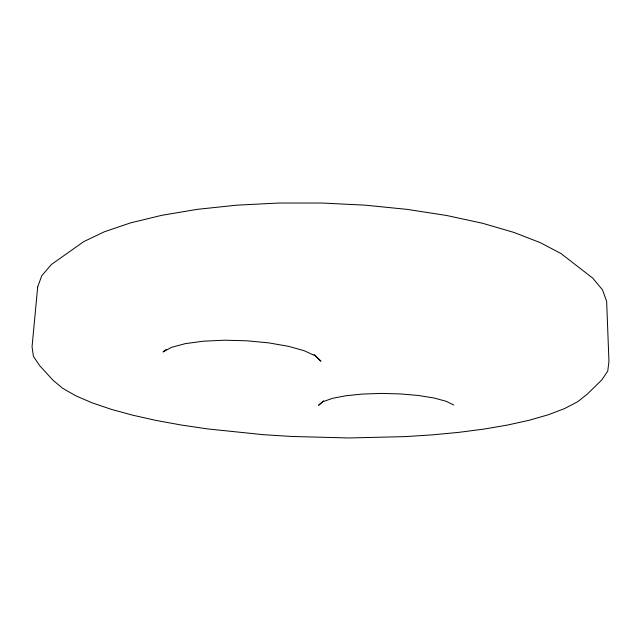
<?xml version="1.0" encoding="UTF-8"?>
<svg xmlns="http://www.w3.org/2000/svg" width="641" height="641" viewBox="0 0 641 641"><rect width="100%" height="100%" fill="white"/><g stroke="black" fill="none" stroke-linecap="round" stroke-linejoin="round"><path stroke-width="0.96" d="M323.497 400.825L318.521 405.296L323.232 401.603L332.575 398.325L346.028 395.729L362.678 394.047L381.291 393.422L400.401 393.919L418.477 395.497L434.101 398.021L446.136 401.282L453.764 405M166.139 349.449L163.046 351.949L171.516 347.35L185.233 343.664L203.317 341.204L224.414 340.211L246.841 340.788L268.763 342.879L288.418 346.308L304.307 350.763L315.348 355.867L320.949 361.22L314.138 354.489M37.675 287.04L32.05 346.765L33.404 356.292L39.574 365.546L53.067 380.281L62.666 388.294L75.91 395.858L92.336 402.917L111.494 409.391L132.983 415.256L156.404 420.488L181.419 425.047L207.716 428.933L262.994 434.646L291.471 436.457L348.888 437.971L405.392 436.609L432.699 434.838L459.02 432.33L484.067 429.069L507.512 425.055L529.009 420.304L548.167 414.807L564.569 408.581L577.757 401.675L587.268 394.135L601.675 380.065L607.74 371.091L608.95 361.588L606.658 301.422L602.508 289.844L592.685 278.074L560.963 253.515L540.163 242.602L513.89 232.411L482.521 223.268L446.673 215.496L407.211 209.383L365.21 205.168L321.902 203.029L278.635 203.037L236.713 205.176L197.38 209.335L161.692 215.328L130.508 222.9L104.419 231.77L83.771 241.609L51.432 264.477L41.737 275.718L37.675 287.04"/></g></svg>
